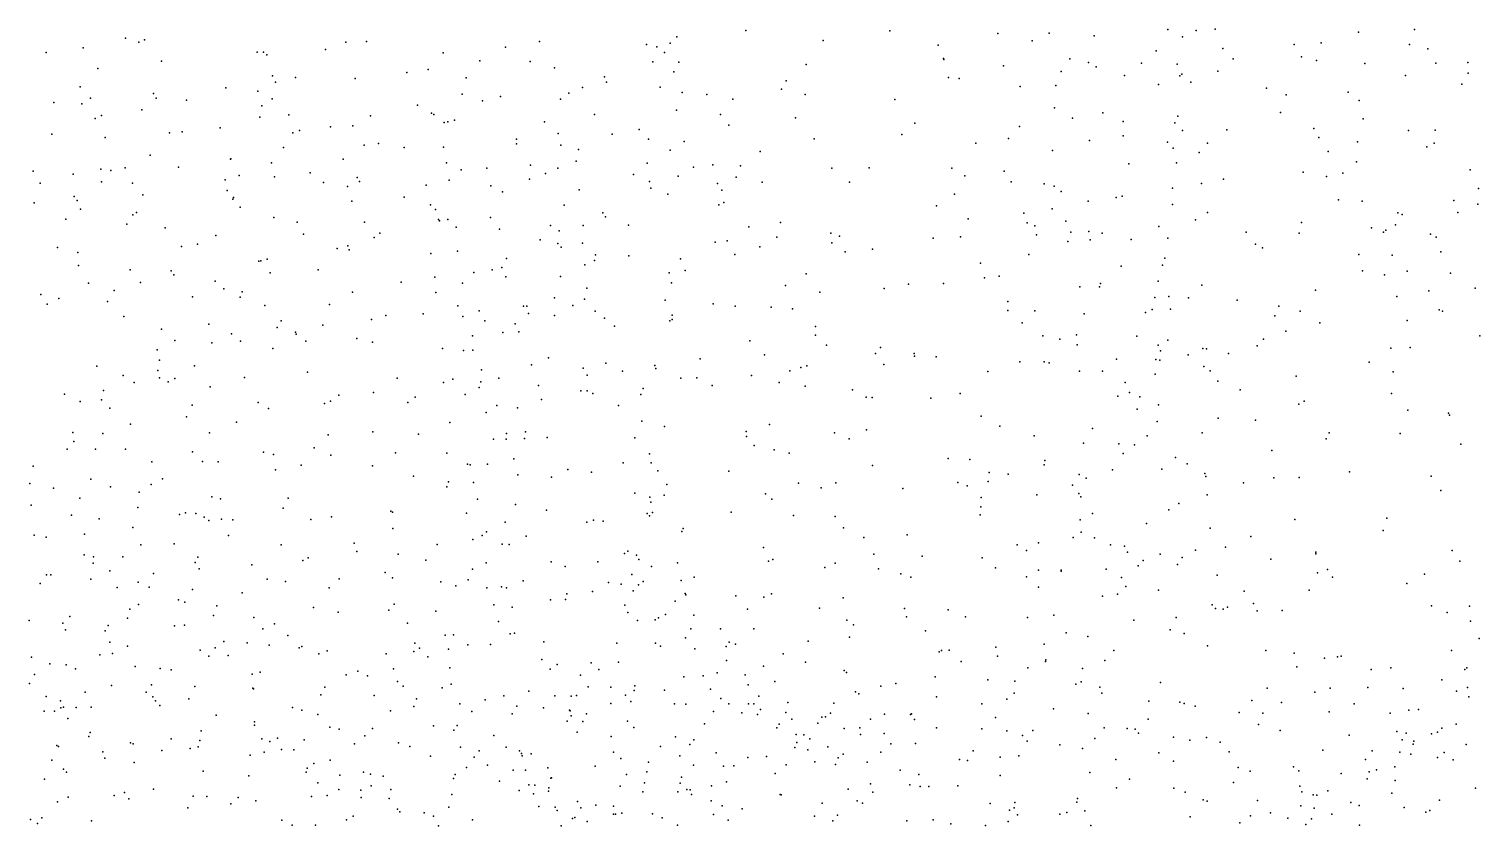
# Model space of a CAD drawing. Header units: metres. Extents: x -25 to 25, y -27.8 to 27.8.
# Drawn here: x -15.673 to -12.588, y 0.013 to 1.709 of the extents above; entities that cross this region are included whole.
import ezdxf

# ---------------------------------------------------------------- set-up
doc = ezdxf.new("R2010")
doc.units = ezdxf.units.M

msp = doc.modelspace()

# ---------------------------------------------------------------- linework, layer by layer
for p in [(-14.1492, 1.7052, -1.9466), (-13.8433, 1.7049, 6.257), (-13.6136, 1.6991, 16.8359), (-13.5045, 1.6999, -0.1629), (-13.252, 1.708, -2.5211), (-13.1916, 1.7056, 11.9944), (-13.1516, 1.7087, 0.4284), (-12.8463, 1.702, -3.4945), (-12.7272, 1.7078, 5.8416), (-15.5583, 1.6683, -0.9356), (-15.4683, 1.689, -7.071), (-15.4398, 1.6807, 1.6844), (-15.428, 1.6856, -1.1446), (-15, 1.6806, 14.5115), (-14.9554, 1.6824, -4.8532), (-14.6605, 1.6703, 1.1285), (-14.5878, 1.6821, -2.0316), (-14.3601, 1.676, -3.5076), (-14.3382, 1.6705, -2.3891), (-14.3103, 1.6788, -1.7649), (-14.2961, 1.6917, -2.7681), (-13.9851, 1.6844, -0.1728), (-13.7405, 1.6745, 10.5609), (-13.5407, 1.6837, -2.2553), (-13.4086, 1.6941, 10.4625), (-13.2205, 1.692, 15.2197), (-13.1348, 1.6669, -3.3334), (-12.9831, 1.6755, 7.2613), (-12.9259, 1.6793, 10.2105), (-12.7379, 1.6754, 10.0155), (-12.6994, 1.6665, -0.0792), (-15.6366, 1.6585, -7.2609), (-15.3915, 1.6404, -6.8737), (-15.1879, 1.6596, 10.4067), (-15.1749, 1.6597, 14.4368), (-15.1675, 1.6536, -6.3281), (-15.0427, 1.6653, 6.6443), (-14.7929, 1.6582, 10.4756), (-14.7147, 1.6412, -0.7008), (-14.6078, 1.6398, 14.4235), (-14.347, 1.639, 0.8046), (-14.322, 1.6584, -0.2911), (-14.2914, 1.6383, 14.3442), (-13.7288, 1.6462, 6.3771), (-13.7279, 1.6437, -0.0973), (-13.4605, 1.6449, 6.9799), (-13.4204, 1.6376, 16.5503), (-13.3079, 1.6357, 14.8112), (-13.2766, 1.6626, -3.0937), (-13.113, 1.6455, -0.1695), (-12.9679, 1.6495, 6.089), (-12.936, 1.6415, 11.5159), (-12.6822, 1.6359, -3.6102), (-12.6142, 1.6378, 15.6337), (-15.527, 1.6246, 7.236), (-15.1553, 1.6089, -6.1609), (-15.1067, 1.6057, 1.5183), (-14.87, 1.6165, -1.7891), (-14.8248, 1.6227, -4.4257), (-14.7439, 1.6048, 6.3975), (-14.5559, 1.6262, 10.5275), (-14.4499, 1.6069, -1.5942), (-14.3025, 1.6179, -3.2706), (-14.0212, 1.6335, 10.6269), (-13.7181, 1.6056, 14.4508), (-13.6013, 1.6307, 6.5795), (-13.4786, 1.6182, 6.1904), (-13.4046, 1.6281, 14.6871), (-13.3438, 1.6097, -2.8074), (-13.2324, 1.6336, 16.0838), (-13.2261, 1.6091, 15.758), (-13.2224, 1.6126, 15.4443), (-13.1456, 1.6191, 6.1595), (-12.8331, 1.635, 12.4245), (-12.7465, 1.6099, 0.398), (-12.6136, 1.6146, 12.5791), (-15.5648, 1.5858, 10.2657), (-15.2549, 1.5833, -6.4715), (-15.1866, 1.5765, -1.5256), (-15.1493, 1.5954, 5.8562), (-14.9795, 1.6033, -5.0089), (-14.4964, 1.5843, 5.9063), (-14.4452, 1.5958, -3.7947), (-14.3316, 1.5847, 10.61), (-14.2847, 1.5737, -2.9048), (-14.0732, 1.5805, 14.3537), (-14.0633, 1.5984, 0.4924), (-13.6957, 1.6035, -2.2873), (-13.5662, 1.5865, 16.7275), (-13.4901, 1.5884, 6.7833), (-13.2718, 1.5908, 16.2636), (-13.203, 1.5958, 10.4398), (-13.0422, 1.5826, 11.7963), (-12.8687, 1.5746, 7.3218), (-12.6266, 1.5917, 9.9473), (-15.6205, 1.5527, -1.0779), (-15.5608, 1.5497, -7.0439), (-15.5424, 1.5616, 16.997), (-15.4083, 1.5718, 7.0929), (-15.4026, 1.5616, -6.732), (-15.3387, 1.5572, 5.9782), (-15.1785, 1.5452, 17.1103), (-15.1564, 1.5605, -5.9878), (-14.8472, 1.5464, 1.4152), (-14.752, 1.5704, 17.1111), (-14.7093, 1.5557, -1.9311), (-14.6708, 1.5651, -0.54), (-14.5434, 1.5594, -0.3782), (-14.5257, 1.5723, -3.9395), (-14.232, 1.5697, 0.6259), (-14.1769, 1.5591, -0.1389), (-14.0227, 1.5696, -2.1895), (-13.8322, 1.5586, 0.3736), (-13.0006, 1.5685, 12.1155), (-12.8452, 1.5567, -0.067), (-15.5329, 1.5181, -1.2148), (-15.5192, 1.5244, 7.3765), (-15.4337, 1.5371, -1.3445), (-15.1827, 1.5214, 12.0797), (-15.1212, 1.526, 6.7813), (-14.9473, 1.5241, 10.4918), (-14.8174, 1.5295, 14.4734), (-14.8123, 1.5267, -4.6111), (-14.7688, 1.5146, -1.0336), (-14.4709, 1.527, 6.1699), (-14.2968, 1.5364, -2.5468), (-14.2031, 1.5265, -2.1456), (-14.0433, 1.5194, 17.0706), (-13.4931, 1.5408, -2.4483), (-13.4545, 1.5188, 10.5422), (-13.39, 1.5307, -2.6492), (-13.3471, 1.5121, -3.1753), (-13.2309, 1.5231, 15.9354), (-13.0125, 1.5308, -0.105), (-12.8366, 1.5173, 10.3192), (-15.6247, 1.4848, 6.221), (-15.3748, 1.4879, 12.0753), (-15.3477, 1.4902, 14.2639), (-15.2669, 1.4988, 11.9362), (-15.1123, 1.488, 1.648), (-15.098, 1.4926, 12.2173), (-15.0326, 1.5006, -5.2746), (-14.9848, 1.5026, 12.0095), (-14.7904, 1.51, 10.5279), (-14.783, 1.5115, -0.7839), (-14.5775, 1.5109, -2.01), (-14.5483, 1.4866, 14.4194), (-14.4335, 1.4847, -1.8742), (-14.3761, 1.4948, -2.0337), (-14.1851, 1.504, 0.4918), (-13.8176, 1.4845, 16.9359), (-13.7897, 1.5083, -0.0334), (-13.5671, 1.5013, 14.5659), (-13.3472, 1.4811, 6.1869), (-13.237, 1.5088, 15.076), (-13.2204, 1.4925, 15.2669), (-13.1267, 1.4939, 0.301), (-12.9415, 1.497, -3.6), (-12.7404, 1.493, 5.8762), (-12.6832, 1.4932, 10.1784), (-15.5115, 1.4776, -6.8049), (-15.1323, 1.4568, 14.4118), (-14.9608, 1.4618, 11.8272), (-14.9304, 1.4648, 12.1591), (-14.8754, 1.4564, -4.9398), (-14.7919, 1.4575, 5.667), (-14.637, 1.4743, 6.2596), (-14.6369, 1.4643, 1.2668), (-14.5425, 1.4617, 1.109), (-14.5052, 1.4522, 5.7094), (-14.3559, 1.4747, 14.3994), (-14.3102, 1.4508, -2.2654), (-14.2806, 1.4695, -3.4894), (-14.0041, 1.4753, 10.6609), (-13.6598, 1.4657, 0.2894), (-13.591, 1.4755, 6.3035), (-13.4969, 1.4505, -0.0456), (-13.4187, 1.4718, -2.9099), (-13.2525, 1.4678, 7.1804), (-13.2407, 1.4554, 16.0756), (-13.1675, 1.466, 6.1584), (-12.9311, 1.4777, 11.6809), (-12.8488, 1.4689, 11.5201), (-12.7009, 1.4577, -3.7331), (-12.6856, 1.4661, 0.0713), (-15.4154, 1.4406, -6.5377), (-15.2452, 1.4321, 5.8746), (-15.2439, 1.4324, 1.8095), (-15.158, 1.4241, 10.4585), (-15.0055, 1.432, -1.6555), (-14.7857, 1.424, -4.7715), (-14.6069, 1.4192, -1.4963), (-14.5097, 1.4273, -1.7472), (-14.3588, 1.423, -3.8217), (-14.2193, 1.4197, 10.684), (-14.1187, 1.4484, -0.0328), (-13.3346, 1.4217, 16.3969), (-13.2337, 1.424, 15.5943), (-13.185, 1.4461, -3.4789), (-12.9109, 1.4482, 12.1868), (-12.8504, 1.4264, 0.2521), (-15.6643, 1.4062, 12.033), (-15.5791, 1.4002, 10.2286), (-15.5204, 1.4105, 12.1555), (-15.4995, 1.4079, 2.1125), (-15.4687, 1.4137, 11.8278), (-15.3558, 1.4149, 1.9463), (-15.2263, 1.3969, -1.4602), (-15.1513, 1.3939, -5.644), (-15.0752, 1.4027, 11.6842), (-14.9755, 1.3928, 6.5529), (-14.7545, 1.4088, -1.1539), (-14.7002, 1.4129, 17.1056), (-14.6093, 1.3893, -4.2544), (-14.5748, 1.4014, -0.3191), (-14.549, 1.4124, 10.6712), (-14.388, 1.3991, 0.6381), (-14.2934, 1.3953, -2.4154), (-14.2602, 1.4147, 5.8673), (-14.17, 1.3937, 0.3085), (-14.1602, 1.4179, -2.2857), (-13.9664, 1.4126, 0.2475), (-13.887, 1.4131, -2.365), (-13.7114, 1.4124, 16.8465), (-13.6834, 1.3962, 14.5216), (-13.6002, 1.4065, -2.4967), (-13.1333, 1.389, 7.3279), (-12.9638, 1.4044, 10.4976), (-12.9148, 1.3947, 7.4085), (-12.8798, 1.4022, -0.0069), (-12.6088, 1.4089, -5.441), (-15.6496, 1.381, -6.882), (-15.5193, 1.3836, 6.1341), (-15.4536, 1.3806, 12.3269), (-15.2565, 1.3876, 12.3962), (-15.2522, 1.3655, 7.0948), (-15.0474, 1.3823, -5.3793), (-14.9958, 1.3737, 1.705), (-14.9708, 1.3841, 12.3576), (-14.8288, 1.3766, -0.8717), (-14.7801, 1.3873, 11.9088), (-14.6914, 1.375, -4.5224), (-14.6664, 1.3621, -1.9508), (-14.5033, 1.3664, -4.0913), (-14.354, 1.3841, 6.0663), (-14.351, 1.3699, -0.0741), (-14.2094, 1.3804, -3.2755), (-14.2003, 1.3657, -2.7407), (-14.1144, 1.3828, 17.0811), (-13.9287, 1.3826, 16.9944), (-13.5848, 1.3835, 10.6254), (-13.5151, 1.3792, 14.6588), (-13.4936, 1.3743, -2.773), (-13.4788, 1.3633, 6.4929), (-13.2417, 1.3701, 15.7724), (-13.18, 1.3797, 10.5781), (-12.5917, 1.3693, 10.1847), (-15.6626, 1.3388, 12.3393), (-15.5771, 1.3524, 2.2611), (-15.5712, 1.3442, 7.5685), (-15.431, 1.3557, -6.3639), (-15.2398, 1.3469, -5.9503), (-15.2388, 1.3506, 11.5973), (-15.2242, 1.33, 1.9509), (-14.9866, 1.3424, 17.1325), (-14.8755, 1.3507, 10.6397), (-14.8196, 1.335, 11.7035), (-14.5355, 1.3339, 5.581), (-14.3148, 1.3573, 0.3547), (-14.2065, 1.3347, -2.5586), (-14.1958, 1.3395, 14.4149), (-13.7441, 1.3325, 12.324), (-13.7058, 1.3571, 0.0852), (-13.4212, 1.3427, 6.1896), (-13.3616, 1.3502, -3.3144), (-13.3488, 1.3528, 14.8548), (-13.2418, 1.3355, 15.9708), (-12.8893, 1.3453, 11.8778), (-12.8384, 1.3426, 5.9251), (-12.6441, 1.3437, 11.3331), (-12.5926, 1.3358, -5.073), (-15.5951, 1.3042, -6.5704), (-15.5635, 1.3253, -1.2398), (-15.4528, 1.3137, 11.6068), (-15.4447, 1.3182, 14.2232), (-15.1531, 1.3076, 6.9178), (-15.1028, 1.2975, -5.5056), (-14.9599, 1.2977, -5.2794), (-14.809, 1.3248, 6.3576), (-14.8026, 1.3038, -0.6838), (-14.8003, 1.3004, 1.6714), (-14.7828, 1.3036, 5.5697), (-14.6921, 1.3078, 10.7679), (-14.453, 1.3175, 0.9598), (-14.4475, 1.3091, 0.5179), (-14.0753, 1.2974, -2.4365), (-13.6767, 1.3048, 12.4616), (-13.5582, 1.3172, -2.633), (-13.5511, 1.2966, 16.7074), (-13.498, 1.3259, -2.9928), (-13.4687, 1.3, 0.2343), (-13.1933, 1.3029, 6.1276), (-13.1679, 1.3187, -0.0802), (-12.9674, 1.2968, 0.1172), (-12.7631, 1.3175, 12.2862), (-12.7533, 1.3144, -5.3835), (-12.6356, 1.3185, -5.8234), (-15.4651, 1.2937, 7.4624), (-15.3841, 1.286, 2.2553), (-15.2761, 1.2695, 12.5391), (-15.0899, 1.2723, 6.7449), (-14.9397, 1.2651, 1.8389), (-14.9276, 1.2745, -1.5932), (-14.7648, 1.2872, -5.0475), (-14.6731, 1.2829, 12.2627), (-14.5643, 1.2905, 17.1082), (-14.5464, 1.2794, 6.1426), (-14.4948, 1.2909, 1.2406), (-14.3987, 1.2915, -3.9928), (-14.1425, 1.2882, 10.7119), (-14.0835, 1.2659, 12.0924), (-13.9684, 1.2747, 14.4565), (-13.9499, 1.2681, 11.9748), (-13.6928, 1.2664, -2.5472), (-13.5346, 1.2897, 6.2998), (-13.5312, 1.2706, 0.0877), (-13.4583, 1.2766, 12.0987), (-13.4197, 1.278, 6.6148), (-13.3916, 1.2746, 10.6444), (-13.2712, 1.2889, 15.0629), (-13.0852, 1.2767, 0.2192), (-12.9729, 1.2741, 6.0062), (-12.819, 1.2854, 7.5192), (-12.793, 1.2762, 11.6744), (-12.7881, 1.2809, -5.5601), (-12.7676, 1.2921, 10.4433), (-12.6937, 1.2721, 11.4737), (-12.6816, 1.2661, 7.5926), (-15.6129, 1.2437, 10.1122), (-15.3489, 1.2462, -6.0287), (-15.3148, 1.2509, -1.2818), (-15.0184, 1.2418, 5.6289), (-14.9955, 1.2477, 12.5327), (-14.9927, 1.239, 14.4318), (-14.7624, 1.2359, -1.1734), (-14.5864, 1.2603, 12.1189), (-14.5487, 1.2522, -4.3447), (-14.5416, 1.2444, -0.0715), (-14.4965, 1.2531, 0.0787), (-14.2147, 1.2556, 17.1055), (-14.1886, 1.258, 6.0056), (-14.1193, 1.2455, -2.8433), (-13.9665, 1.2541, 10.6993), (-13.9379, 1.2348, -2.5056), (-13.8798, 1.2402, 12.5274), (-13.751, 1.2636, 16.8907), (-13.4648, 1.2569, -3.2177), (-13.4168, 1.2604, 12.3626), (-13.33, 1.2606, 16.4073), (-13.2519, 1.2636, 16.159), (-13.0654, 1.2513, 7.3992), (-13.0503, 1.2432, -3.6757), (-12.6716, 1.2346, 5.6862), (-15.5698, 1.2331, 2.5094), (-15.5683, 1.2057, 14.1908), (-15.185, 1.2148, 2.2275), (-15.1801, 1.2154, 10.5016), (-15.167, 1.2194, -1.3315), (-14.8186, 1.2308, -0.9636), (-14.6578, 1.2204, -1.5404), (-14.4918, 1.2069, 5.4942), (-14.471, 1.216, 1.1031), (-14.4685, 1.228, 0.7067), (-14.3976, 1.2263, 17.1128), (-14.288, 1.2198, 5.6153), (-14.1725, 1.2293, 12.2363), (-13.6505, 1.2104, 12.6009), (-13.5475, 1.2287, 11.9295), (-13.3512, 1.204, -0.0425), (-13.263, 1.2063, 7.0807), (-13.2582, 1.221, 15.6934), (-12.8461, 1.2292, -5.2181), (-12.7748, 1.2279, 12.1032), (-15.4585, 1.1964, -6.136), (-15.3709, 1.1944, 2.5158), (-15.3656, 1.1855, 14.2512), (-15.2773, 1.1725, 5.8704), (-15.1606, 1.1902, 5.7215), (-15.0587, 1.1965, 10.6576), (-14.8103, 1.181, 14.4444), (-14.7278, 1.1905, 17.1057), (-14.6882, 1.1964, -1.3853), (-14.6682, 1.2017, -0.3536), (-14.6594, 1.1816, 11.6283), (-14.5433, 1.1819, -4.8038), (-14.312, 1.1901, 12.0461), (-14.2785, 1.1952, 10.8138), (-14.021, 1.1877, 11.8358), (-13.6419, 1.1797, 11.8098), (-13.6105, 1.1828, 10.6695), (-12.8378, 1.194, -5.7415), (-12.7915, 1.1857, -4.9979), (-12.7431, 1.1937, -5.9499), (-12.6506, 1.1893, 12.2738), (-15.6479, 1.1442, 7.6606), (-15.5469, 1.1678, 6.2489), (-15.4923, 1.1524, 11.4581), (-15.4366, 1.1694, -1.1872), (-15.2593, 1.1557, 7.1915), (-15.2202, 1.1495, -5.7511), (-14.9858, 1.149, -1.4134), (-14.8817, 1.1702, 1.9468), (-14.808, 1.1482, -0.731), (-14.7519, 1.1681, 10.9042), (-14.4876, 1.1575, 11.7983), (-14.3069, 1.1685, -3.8842), (-14.0648, 1.1634, 12.5268), (-13.992, 1.1492, -2.7028), (-13.8553, 1.157, 12.6552), (-13.8032, 1.1658, 10.6873), (-13.7291, 1.1674, 14.5905), (-13.4391, 1.1605, 16.5801), (-13.3972, 1.1599, -3.4004), (-13.3949, 1.1671, 0.1661), (-13.2723, 1.1723, 15.2198), (-13.1798, 1.164, 0.1456), (-12.9379, 1.1529, 5.9112), (-12.6972, 1.1518, 11.7033), (-12.5984, 1.1571, -3.9147), (-15.6347, 1.1235, 12.6156), (-15.6098, 1.1356, 2.6723), (-15.5066, 1.1291, 17.0579), (-15.3258, 1.1392, 10.3409), (-15.2245, 1.1385, 2.4532), (-15.1719, 1.1208, 7.0024), (-15.0341, 1.1226, -5.4782), (-14.7615, 1.1195, -0.5293), (-14.6217, 1.119, 0.137), (-14.6148, 1.1194, 5.4203), (-14.5563, 1.1369, 17.0974), (-14.5173, 1.1206, 10.9402), (-14.4923, 1.1337, -4.5656), (-14.3206, 1.1318, 11.8009), (-14.2183, 1.1242, -3.6771), (-14.1721, 1.1189, 5.6843), (-14.0954, 1.1172, -3.1846), (-14.0503, 1.1131, -2.9463), (-13.5919, 1.1288, 14.7031), (-13.2851, 1.1121, 6.8815), (-13.2798, 1.1378, 15.5554), (-13.2501, 1.1397, 15.899), (-13.2459, 1.1127, 16.1282), (-13.2079, 1.1368, 7.2941), (-13.1045, 1.132, -0.0011), (-13.0157, 1.1192, -5.0518), (-12.7652, 1.1395, 7.6211), (-12.6749, 1.1115, -6.1892), (-15.472, 1.0969, 7.4744), (-15.2912, 1.0805, 12.6853), (-15.1374, 1.088, -1.2515), (-14.9452, 1.0909, 10.8867), (-14.9145, 1.0989, 12.6094), (-14.8354, 1.1025, -1.5108), (-14.7506, 1.0971, 11.4709), (-14.716, 1.1093, -1.7135), (-14.7039, 1.0879, -5.1995), (-14.6397, 1.0812, -0.1636), (-14.6115, 1.1037, 12.4211), (-14.5563, 1.0994, -4.9803), (-14.4696, 1.1086, -4.2853), (-14.4497, 1.0934, 1.4616), (-14.3107, 1.0877, 5.4823), (-14.306, 1.0998, 12.4413), (-14.3056, 1.0909, 17.0997), (-13.5919, 1.1096, 16.7574), (-13.5619, 1.0837, -3.1338), (-13.5348, 1.1092, 12.678), (-13.4301, 1.1029, 6.5272), (-13.2996, 1.1055, 10.6858), (-13.0246, 1.0983, -5.3565), (-12.9707, 1.1086, 10.6362), (-12.9284, 1.0836, -5.8054), (-12.743, 1.0887, -4.7823), (-12.6677, 1.1083, 11.8724), (-15.3913, 1.0702, 2.6919), (-15.2427, 1.0603, 10.5011), (-15.1455, 1.0734, -5.6164), (-15.107, 1.064, 11.3264), (-15.1052, 1.0595, 5.587), (-15.0487, 1.0786, 17.1081), (-14.9763, 1.0504, 2.2271), (-14.7302, 1.0561, 6.2696), (-14.6656, 1.0628, 1.8315), (-14.6316, 1.0644, 0.4389), (-14.4285, 1.0765, 6.092), (-14.0008, 1.076, 12.6782), (-14.0007, 1.0575, 11.6791), (-13.5175, 1.0559, 10.6831), (-13.4458, 1.058, 11.7779), (-13.3176, 1.0556, 15.3169), (-13.0012, 1.0661, -4.7932), (-12.5882, 1.056, -6.3107), (-15.4009, 1.0265, -5.9745), (-15.3633, 1.0459, 7.3356), (-15.2846, 1.041, 11.3253), (-15.2234, 1.0447, 14.3655), (-15.1552, 1.0293, 2.5707), (-15.0845, 1.0446, 6.7257), (-14.9427, 1.0428, 6.4802), (-14.7942, 1.0293, -0.9316), (-14.7497, 1.0245, 1.9585), (-14.7293, 1.0258, 5.3531), (-14.1407, 1.0455, -3.481), (-13.978, 1.036, 10.7447), (-13.8733, 1.0183, 12.7725), (-13.8626, 1.0312, -2.7165), (-13.7913, 1.0181, 14.6285), (-13.4816, 1.0488, 14.8671), (-13.4447, 1.0369, 6.0624), (-13.2724, 1.0358, -3.5816), (-13.2677, 1.0242, 5.9942), (-13.2521, 1.0467, 7.0358), (-13.1772, 1.0291, -4.8815), (-13.1699, 1.0281, 12.0979), (-13.1227, 1.0185, -3.7135), (-13.0623, 1.035, 7.4906), (-13.0484, 1.0487, -5.5054), (-12.778, 1.0296, 10.5288), (-12.7368, 1.0313, -3.8696), (-15.5292, 0.9912, 6.3622), (-15.3958, 1.0043, 10.2315), (-15.3212, 0.9925, 17.0765), (-14.6051, 0.9941, 0.6016), (-14.5691, 1.0093, -5.1123), (-14.4952, 0.9873, 1.6685), (-14.4471, 0.9982, 5.3402), (-14.3429, 0.9928, -4.0784), (-14.2464, 1.0073, -3.8004), (-14.1092, 1.0157, 10.8286), (-14.0325, 0.9885, 14.5171), (-14.0194, 0.9925, -3.0954), (-13.8555, 0.9952, 6.0201), (-13.7907, 1.0129, 16.9039), (-13.7444, 1.0113, 10.6947), (-13.5666, 1.0006, 11.6758), (-13.5146, 1.0005, -3.299), (-13.5043, 0.9985, 6.3924), (-13.3611, 1.0062, 15.1749), (-13.2774, 1.0057, 15.8237), (-13.2688, 1.0044, 12.5667), (-13.2088, 1.0153, -5.1128), (-13.1752, 0.9905, 7.365), (-12.8238, 1.0001, -6.2145), (-15.4731, 0.9718, 10.0455), (-15.45, 0.9567, 12.746), (-15.3996, 0.9825, 6.0952), (-15.3957, 0.9667, 2.8243), (-15.3777, 0.9582, -1.0993), (-15.3634, 0.9654, 14.3051), (-15.2154, 0.9676, 7.0408), (-15.0809, 0.9789, 12.7309), (-14.8902, 0.9658, 14.4423), (-14.7918, 0.9566, -1.4354), (-14.7722, 0.9635, -5.346), (-14.7127, 0.9579, -0.0271), (-14.7112, 0.9837, 11.0945), (-14.6744, 0.9658, 17.047), (-14.4868, 0.9724, 14.4309), (-14.4114, 0.9807, 1.3406), (-14.3402, 0.9867, 11.6061), (-14.2873, 0.9657, 6.0692), (-14.2531, 0.9669, 14.4648), (-14.1369, 0.9718, 5.6139), (-14.0785, 0.9568, -3.2797), (-14.0553, 0.9813, 5.7447), (-13.6346, 0.9803, 6.2381), (-13.4396, 0.9811, 15.0028), (-13.3909, 0.9811, -3.4864), (-13.3426, 0.957, 15.536), (-13.2791, 0.9747, 11.8521), (-13.1617, 0.9816, 0.017), (-13.1456, 0.9599, 5.9053), (-12.979, 0.9705, -3.8074), (-12.7728, 0.9792, -4.6373), (-15.5982, 0.9319, 6.5305), (-15.5149, 0.9398, 11.3035), (-15.2882, 0.9478, -5.7997), (-15.0145, 0.9297, 6.6097), (-14.941, 0.9358, 5.3372), (-14.8523, 0.9257, 6.4071), (-14.7459, 0.9313, -0.4958), (-14.7165, 0.946, 0.3518), (-14.5902, 0.95, 5.2828), (-14.5001, 0.9392, 6.1404), (-14.4866, 0.9388, 11.0674), (-14.4742, 0.9333, 11.5099), (-14.3721, 0.9315, -4.2201), (-14.3677, 0.9437, 12.5615), (-14.2206, 0.95, 5.4449), (-14.0227, 0.9487, 6.0611), (-13.9227, 0.941, 16.9565), (-13.8934, 0.9256, 5.8666), (-13.6938, 0.933, 12.8295), (-13.358, 0.928, 6.6612), (-13.3336, 0.9357, 16.3914), (-13.3112, 0.9262, -4.908), (-13.0981, 0.941, -5.6322), (-12.776, 0.9331, 5.6558), (-15.5644, 0.9165, 9.6716), (-15.5194, 0.9197, -6.0716), (-15.5014, 0.9019, 9.8429), (-15.3261, 0.9088, 5.904), (-15.1864, 0.9144, 11.2375), (-15.1638, 0.9011, -5.6475), (-15.0453, 0.9123, 2.5433), (-15.0324, 0.9167, -5.5445), (-14.8678, 0.914, 17.0267), (-14.6783, 0.9077, 12.5886), (-14.6347, 0.9031, 11.3755), (-14.5839, 0.9205, 1.8203), (-14.4197, 0.908, 1.1779), (-13.8803, 0.9248, -2.8609), (-13.7561, 0.9235, 11.5803), (-13.3172, 0.8999, -5.0714), (-13.2714, 0.9094, 16.0709), (-12.9734, 0.9106, 10.6456), (-12.9619, 0.9171, -6.0913), (-12.7413, 0.898, 7.7369), (-15.4578, 0.8678, 6.3033), (-15.3382, 0.8838, 7.2171), (-15.2322, 0.8721, 14.4289), (-14.7782, 0.8713, -0.6414), (-14.7014, 0.8928, -1.1369), (-14.37, 0.8747, -4.4873), (-14.0986, 0.8675, 11.526), (-13.6488, 0.8853, 14.8036), (-13.2747, 0.8739, 6.8835), (-13.1452, 0.8806, -4.6131), (-13.0655, 0.8764, -5.8997), (-12.6548, 0.8918, -3.9058), (-12.6529, 0.8869, -4.6043), (-15.5802, 0.8506, 3.0339), (-15.516, 0.8485, -1.0574), (-15.2897, 0.8499, 17.0009), (-15.037, 0.8455, 11.201), (-14.9424, 0.8519, 2.4139), (-14.8451, 0.8469, 2.2168), (-14.6859, 0.8365, 0.4937), (-14.6591, 0.8362, 1.9576), (-14.6581, 0.8484, -1.2849), (-14.6198, 0.8376, 11.1419), (-14.6179, 0.8515, 6.246), (-14.5719, 0.8396, 16.9851), (-14.385, 0.8387, 5.2005), (-14.3224, 0.8628, 11.515), (-14.1484, 0.8525, -3.5884), (-14.148, 0.8421, 14.5462), (-13.9603, 0.85, 10.7868), (-13.9296, 0.8367, 6.1405), (-13.8925, 0.856, 14.6546), (-13.6092, 0.8637, 11.5917), (-13.5363, 0.8432, 16.6378), (-13.4119, 0.8588, 11.6851), (-13.2961, 0.8433, 0.0672), (-13.1787, 0.8498, 10.678), (-12.9151, 0.837, -6.2519), (-12.9088, 0.8496, -4.529), (-12.7582, 0.8485, -6.3925), (-15.5922, 0.8148, 12.7913), (-15.5779, 0.8312, 7.6053), (-15.532, 0.8149, 9.5014), (-15.4679, 0.8149, 7.3693), (-15.326, 0.8091, 10.4029), (-15.1748, 0.8085, 5.4943), (-15.1535, 0.8034, 10.8714), (-15.067, 0.8176, 2.6982), (-14.8944, 0.8074, 5.1818), (-14.7852, 0.8067, 12.6639), (-14.3542, 0.805, 6.1415), (-14.1316, 0.823, 6.1084), (-14.0889, 0.8132, 5.4174), (-14.0568, 0.8062, 16.9587), (-13.4312, 0.8275, 15.4769), (-13.3561, 0.8265, 10.6729), (-13.3472, 0.8059, 15.8103), (-13.323, 0.8239, -5.2458), (-13.031, 0.812, -3.7858), (-12.6287, 0.8258, 5.5179), (-15.6647, 0.7786, 6.726), (-15.4123, 0.788, 14.3743), (-15.3046, 0.7889, 2.9577), (-15.271, 0.7883, 10.651), (-15.0946, 0.7809, 11.0151), (-15.0318, 0.8018, 16.9643), (-14.9431, 0.7796, 14.459), (-14.7412, 0.7832, -0.908), (-14.7353, 0.7817, -0.3571), (-14.6982, 0.783, 5.1085), (-14.6426, 0.7943, -5.2718), (-14.5277, 0.7717, 5.101), (-14.4102, 0.7856, 11.0851), (-14.3508, 0.7856, 1.4487), (-13.8795, 0.7802, 5.6855), (-13.7188, 0.7949, 6.2739), (-13.6726, 0.7932, 5.8212), (-13.5148, 0.7818, -3.3476), (-13.5136, 0.7909, 5.834), (-13.2647, 0.7727, -5.4456), (-13.2356, 0.7975, 7.2155), (-13.2108, 0.7837, 12.6208), (-15.6716, 0.7418, 14.1377), (-15.5421, 0.7509, 14.2887), (-15.3897, 0.7518, 9.9289), (-15.1492, 0.771, 6.9116), (-14.8559, 0.7573, -1.3634), (-14.7812, 0.7456, -5.4009), (-14.728, 0.7437, 2.0948), (-14.6337, 0.7606, 12.6273), (-14.5627, 0.7557, 0.7018), (-14.4775, 0.766, 14.4453), (-14.3363, 0.7689, -4.7113), (-14.1853, 0.7684, -3.7142), (-14.0371, 0.7423, -3.2185), (-13.9576, 0.7432, 12.8578), (-13.6982, 0.7443, -3.0395), (-13.6337, 0.7459, 14.9849), (-13.6316, 0.7654, 12.8767), (-13.5914, 0.7619, 6.3874), (-13.4404, 0.761, -0.0877), (-13.4256, 0.7535, 0.1256), (-13.3698, 0.7712, -4.7038), (-13.173, 0.7628, 11.9022), (-13.1712, 0.7571, -5.702), (-13.0913, 0.7432, 7.6115), (-13.0263, 0.754, -6.1717), (-12.9729, 0.7546, 5.7017), (-12.8659, 0.7664, -3.8405), (-12.6917, 0.7572, 10.4066), (-15.621, 0.7316, -1.0092), (-15.5651, 0.7104, 9.3216), (-15.4999, 0.7349, 6.4534), (-15.4392, 0.7237, 16.9631), (-15.4137, 0.7394, 9.7244), (-15.2844, 0.7134, 5.6459), (-15.1222, 0.7107, -5.6142), (-14.7846, 0.7349, 0.2278), (-14.3852, 0.7214, -4.9326), (-14.3531, 0.713, 1.5919), (-14.3231, 0.7173, 5.0871), (-14.3172, 0.7396, -4.0642), (-14.1073, 0.72, -3.4218), (-13.9889, 0.7324, 14.6627), (-13.8152, 0.7314, 14.7815), (-13.6785, 0.7368, 10.661), (-13.6491, 0.7124, 11.5222), (-13.5305, 0.7179, 15.3175), (-13.4546, 0.7384, -4.9145), (-13.4409, 0.7205, 6.6232), (-13.4372, 0.7132, 15.7247), (-13.1683, 0.7179, -0.1728), (-12.6717, 0.7273, -3.8804), (-15.6685, 0.6956, 7.7829), (-15.4421, 0.691, -1.0566), (-15.3407, 0.6794, 10.2391), (-15.2659, 0.7094, 16.9232), (-15.1329, 0.6895, 11.1612), (-14.9041, 0.6828, 2.4921), (-14.9003, 0.6812, -5.4894), (-14.7195, 0.7089, 14.4499), (-14.6392, 0.6975, 0.565), (-14.5731, 0.6852, 11.276), (-14.3515, 0.7019, -4.2127), (-14.3474, 0.6805, 12.6798), (-14.1805, 0.6808, 6.1853), (-14.0938, 0.7088, 5.2345), (-13.6493, 0.6925, 16.6591), (-13.2497, 0.6857, -3.6331), (-13.2285, 0.6993, 7.5309), (-15.5828, 0.6742, 6.604), (-15.5244, 0.667, 3.2512), (-15.4529, 0.648, 14.4436), (-15.3532, 0.6756, 5.7982), (-15.3189, 0.6784, 11.1951), (-15.3008, 0.67, -5.7313), (-15.2908, 0.6633, 7.0734), (-15.2642, 0.6663, -1.1097), (-15.24, 0.6644, 12.8338), (-15.0738, 0.6652, 5.1366), (-15.0298, 0.6712, 2.8463), (-14.743, 0.6786, -0.7299), (-14.6609, 0.6597, -1.0495), (-14.4874, 0.6593, 1.8406), (-14.4728, 0.6637, -1.5696), (-14.4525, 0.6615, -1.7649), (-14.3589, 0.6778, -4.3967), (-14.354, 0.673, 1.1372), (-14.0476, 0.674, 10.8664), (-13.9593, 0.6719, 5.3646), (-13.6511, 0.6753, 5.6915), (-13.438, 0.6645, 16.368), (-13.4123, 0.6782, 12.8085), (-13.2976, 0.6566, 7.0197), (-12.9822, 0.6654, 10.5604), (-12.7865, 0.6683, 5.5706), (-15.6623, 0.6323, 9.187), (-15.6368, 0.6278, 3.3911), (-15.5556, 0.6341, 7.641), (-15.2489, 0.6311, 10.7091), (-14.8995, 0.6465, 16.82), (-14.7293, 0.6225, -0.5772), (-14.7101, 0.631, -0.1284), (-14.7008, 0.639, 16.8332), (-14.6163, 0.6298, 2.0033), (-14.2856, 0.6396, 1.4662), (-14.2823, 0.6458, -3.914), (-13.9413, 0.6477, 16.8192), (-13.8984, 0.6267, 10.7421), (-13.8062, 0.6327, -2.9337), (-13.453, 0.6272, -3.3923), (-13.4362, 0.6381, -4.766), (-13.4076, 0.6266, 16.0269), (-13.1618, 0.6467, -0.0093), (-13.0755, 0.6294, 5.6743), (-12.7939, 0.642, 7.8281), (-15.5559, 0.5899, -1.0265), (-15.4354, 0.6115, -5.8418), (-15.3649, 0.6138, 9.53), (-15.1374, 0.6115, 14.5886), (-14.982, 0.6153, 4.9691), (-14.9761, 0.597, 6.7336), (-14.8885, 0.5914, 4.8416), (-14.8056, 0.6119, 6.5305), (-14.6671, 0.6127, 6.4029), (-14.6522, 0.6122, 4.9018), (-14.4072, 0.5932, 16.8635), (-14.3998, 0.598, -1.8965), (-14.3814, 0.5896, 4.9517), (-14.1113, 0.6056, 14.65), (-13.8773, 0.5917, 14.8419), (-13.7745, 0.5873, 6.3677), (-13.5723, 0.6115, 16.5099), (-13.5525, 0.5993, -0.0693), (-13.5272, 0.6156, 15.6307), (-13.3736, 0.6112, 0.168), (-13.3439, 0.6083, -0.3022), (-13.3374, 0.5955, -5.3921), (-13.2681, 0.5913, 12.6846), (-13.1933, 0.6004, 7.7005), (-13.1293, 0.6063, 12.4936), (-12.9373, 0.5955, -4.4236), (-12.9372, 0.5922, -3.7909), (-12.6475, 0.5991, -6.5312), (-15.537, 0.5726, 12.8263), (-15.5365, 0.586, 11.209), (-15.5013, 0.5564, 9.281), (-15.4735, 0.586, 6.347), (-15.3199, 0.5738, 9.9291), (-15.3141, 0.585, 9.687), (-15.3118, 0.5604, 10.5118), (-15.1997, 0.5691, 3.1931), (-15.0913, 0.5782, 11.0269), (-15.0801, 0.5841, 16.7678), (-14.8294, 0.5788, 12.7109), (-14.7303, 0.5594, 0.2627), (-14.701, 0.5732, -1.7466), (-14.5633, 0.5753, 14.4848), (-14.5333, 0.5655, -2.0251), (-14.464, 0.5749, 0.7256), (-14.3769, 0.5805, 0.8644), (-14.35, 0.5651, 1.7155), (-14.2942, 0.5728, 6.2616), (-14.1013, 0.5766, -3.3313), (-14.0918, 0.5799, 11.4395), (-13.9814, 0.5632, 6.2918), (-13.9589, 0.5722, 12.8653), (-13.8674, 0.5607, 11.4519), (-13.6467, 0.5836, 12.8766), (-13.6184, 0.5626, -3.0737), (-13.5271, 0.5577, 5.6), (-13.479, 0.5555, -5.074), (-13.4785, 0.5578, 15.8734), (-13.3827, 0.5594, 10.5418), (-13.315, 0.5666, 5.6523), (-13.3046, 0.5779, 7.1944), (-13.2314, 0.5698, -5.6085), (-13.2214, 0.5846, 10.5568), (-13.033, 0.581, -6.2361), (-12.9125, 0.5587, 5.5833), (-12.631, 0.5769, 10.1692), (-15.6496, 0.5294, 3.5591), (-15.6359, 0.5474, 14.1879), (-15.6271, 0.5478, -6.0269), (-15.5418, 0.5382, 6.5089), (-15.4413, 0.5322, 6.1517), (-15.4086, 0.5502, 16.8676), (-15.1667, 0.5382, -5.605), (-15.1279, 0.5337, 4.884), (-15.0141, 0.5392, 12.792), (-14.9161, 0.5528, -1.3468), (-14.9004, 0.541, 2.6655), (-14.798, 0.5325, 2.3062), (-14.7397, 0.5369, 4.7643), (-14.6226, 0.5347, -5.2334), (-14.4415, 0.5313, 11.3786), (-14.4141, 0.5278, -4.9243), (-14.3914, 0.5481, -1.6509), (-14.3776, 0.526, -4.2123), (-14.3676, 0.5335, -4.5712), (-14.2866, 0.5353, 12.7314), (-14.2589, 0.5425, 1.3418), (-13.8194, 0.5496, 5.3581), (-13.7984, 0.5428, 12.8818), (-13.5524, 0.5433, 11.5669), (-13.3503, 0.5416, -3.4769), (-13.1467, 0.5467, -5.96), (-12.9339, 0.5515, -6.3582), (-12.9015, 0.5429, 10.424), (-12.7435, 0.5293, 7.9244), (-12.7059, 0.5489, 5.4864), (-15.4858, 0.5206, 7.3993), (-15.4176, 0.521, 7.2441), (-15.3557, 0.4941, 5.2397), (-15.326, 0.5163, 10.1259), (-15.2204, 0.5093, 16.7343), (-15.0348, 0.5201, 3.1051), (-14.7655, 0.5244, -1.5918), (-14.6997, 0.5198, 0.0412), (-14.6689, 0.5222, 2.1225), (-14.6578, 0.5199, 0.4002), (-14.5644, 0.4947, 4.802), (-14.5324, 0.4948, -5.1012), (-14.5296, 0.5073, 6.3871), (-14.4754, 0.5123, -1.2353), (-14.3885, 0.5134, -4.401), (-14.2785, 0.5081, 16.8115), (-14.2766, 0.5052, 1.0817), (-14.1702, 0.5031, -3.4801), (-14.1108, 0.5002, 10.882), (-14.0945, 0.5072, 16.7713), (-13.9421, 0.4986, 16.693), (-13.5266, 0.5214, 6.6424), (-13.3905, 0.5022, 6.9147), (-13.3587, 0.5063, -4.6336), (-13.3415, 0.5229, 7.3524), (-13.2717, 0.5151, -0.4568), (-13.0898, 0.5128, -4.4456), (-12.9517, 0.5149, 7.8594), (-15.4591, 0.4748, 5.7632), (-15.4403, 0.4842, 5.6081), (-15.3418, 0.4897, -5.6877), (-15.274, 0.4814, 7.0686), (-15.0681, 0.4784, 10.9004), (-15.0162, 0.4679, 14.6366), (-14.9085, 0.4721, -5.4532), (-14.8972, 0.4855, 2.9294), (-14.8084, 0.4705, 16.648), (-14.6853, 0.4835, -0.7006), (-14.6463, 0.4787, -0.1627), (-14.4062, 0.4832, 1.8483), (-14.4004, 0.4678, -4.7387), (-14.3199, 0.4629, -3.8956), (-14.2991, 0.4918, -1.9894), (-14.1459, 0.4742, 4.9689), (-13.9928, 0.4765, 14.8239), (-13.8117, 0.4758, -2.8603), (-13.7191, 0.4733, 15.3768), (-13.1575, 0.4838, 5.6016), (-13.1502, 0.476, 7.8427), (-13.134, 0.4742, 0.0329), (-13.1248, 0.4787, 12.1242), (-13.0694, 0.4863, -0.4424), (-13.0623, 0.4713, -3.6664), (-13.0085, 0.4716, -0.2674), (-12.6911, 0.4819, -3.7821), (-12.6581, 0.4676, 10.0139), (-12.6103, 0.4807, 8.0627), (-15.6733, 0.4505, 12.7925), (-15.6013, 0.4446, 7.8933), (-15.5866, 0.4586, 3.6881), (-15.505, 0.4395, 6.2585), (-15.4642, 0.4556, 5.942), (-15.3643, 0.4392, 3.751), (-15.3429, 0.4404, 5.0574), (-15.281, 0.4612, 3.5932), (-15.1951, 0.4566, 10.7135), (-15.176, 0.4327, -1.2096), (-15.1511, 0.4431, 6.9631), (-14.8687, 0.445, 14.5944), (-14.6752, 0.4481, -0.5497), (-14.3795, 0.4505, -4.0566), (-14.342, 0.4516, 14.6166), (-14.3346, 0.456, 0.7525), (-14.2658, 0.4328, -1.6595), (-14.2595, 0.462, 10.9516), (-14.2032, 0.433, 14.6919), (-14.1325, 0.4324, 12.7859), (-13.9344, 0.4513, 10.7187), (-13.9206, 0.4414, 14.9575), (-13.8074, 0.458, 15.1328), (-13.6819, 0.458, 10.5503), (-13.5501, 0.4568, 16.1606), (-13.4941, 0.4621, -3.2063), (-13.3244, 0.4508, 11.7748), (-13.2344, 0.4567, -0.6165), (-12.6083, 0.4491, -4.5415), (-15.5954, 0.4309, 14.4511), (-15.5114, 0.4285, 14.6571), (-15.5017, 0.4042, 7.6917), (-15.2591, 0.4059, 3.9159), (-15.2092, 0.4031, 9.6078), (-15.1233, 0.4183, 4.4837), (-14.8532, 0.4024, 11.0193), (-14.7883, 0.4192, 4.566), (-14.7705, 0.4196, 11.211), (-14.65, 0.4218, -0.3427), (-14.6412, 0.4237, -0.8497), (-14.5787, 0.4052, 16.6685), (-14.4235, 0.4023, 6.4383), (-14.3413, 0.4023, -1.262), (-14.2778, 0.4135, 4.877), (-14.1849, 0.4042, -2.1744), (-14.0169, 0.4063, 11.4684), (-13.9286, 0.4151, 6.4401), (-13.7674, 0.4284, 6.5232), (-13.4679, 0.4239, 7.5089), (-13.4219, 0.4166, 7.1825), (-13.2472, 0.4306, -4.5505), (-13.2175, 0.4228, 10.4056), (-12.5896, 0.4118, -6.5358), (-15.6682, 0.3727, 14.2492), (-15.5227, 0.3776, 11.2348), (-15.4955, 0.3804, 5.1644), (-15.4641, 0.3956, -5.7299), (-15.3097, 0.3876, 14.9071), (-15.2912, 0.3748, 10.184), (-15.2775, 0.3925, 11.2133), (-15.25, 0.3759, 9.3793), (-15.1626, 0.3977, 4.2861), (-15.0986, 0.392, 3.6223), (-15.0933, 0.395, 14.7641), (-15.0574, 0.3792, 4.0708), (-15.0391, 0.3862, -1.3548), (-14.914, 0.3798, 3.3148), (-14.855, 0.3843, 4.4125), (-14.8431, 0.3913, 6.7658), (-14.8256, 0.3731, 2.5695), (-14.7817, 0.3896, -1.7122), (-14.7406, 0.3984, -5.2813), (-14.6919, 0.3996, 14.5847), (-14.3307, 0.3957, 12.6624), (-14.2578, 0.3903, -2.3263), (-14.1913, 0.395, 1.3038), (-14.1712, 0.4, 11.4642), (-14.0697, 0.3798, -2.9521), (-13.7383, 0.3839, 16.403), (-13.7329, 0.3866, -0.0314), (-13.7169, 0.3875, 12.8364), (-13.6174, 0.3938, 16.0135), (-13.6143, 0.3745, -2.9378), (-13.5145, 0.4004, 10.4435), (-13.3666, 0.3866, 7.8685), (-13.1674, 0.3968, 12.3493), (-13.0434, 0.3864, -0.67), (-12.9834, 0.3807, 7.9764), (-12.8912, 0.3729, 10.2098), (-12.8835, 0.3745, 5.489), (-12.6487, 0.3868, 9.7536), (-15.6293, 0.3585, 3.8539), (-15.5941, 0.3561, 6.4975), (-15.5742, 0.3478, 5.431), (-15.4473, 0.3523, 14.969), (-15.3946, 0.3483, 12.8015), (-15.371, 0.3457, 9.1854), (-15.1819, 0.3404, -5.5353), (-14.9743, 0.3427, 3.9122), (-14.8984, 0.3479, 16.4688), (-14.7782, 0.3494, 12.6314), (-14.5828, 0.3673, 0.1196), (-14.5652, 0.3471, 11.0276), (-14.5505, 0.3567, -0.9617), (-14.4782, 0.3604, -2.2736), (-14.4616, 0.346, -4.4896), (-14.4197, 0.3621, 4.7674), (-14.19, 0.3652, 1.1271), (-14.1115, 0.3536, 6.4554), (-14.0222, 0.3621, 4.9637), (-13.9402, 0.344, 16.5276), (-13.9354, 0.3396, -2.7508), (-13.6912, 0.3634, 11.5578), (-13.5494, 0.3498, -0.2987), (-13.5122, 0.3631, 6.9101), (-13.5111, 0.3665, 7.7804), (-13.4331, 0.3484, 11.7135), (-13.386, 0.3655, -3.2644), (-12.9777, 0.3517, -0.0636), (-12.9187, 0.3701, -0.3801), (-12.8194, 0.346, -3.6765), (-12.7779, 0.3501, 10.0292), (-12.6202, 0.346, 8.2744), (-12.6164, 0.3499, 9.394), (-15.6724, 0.3164, 16.8807), (-15.662, 0.3353, -5.8949), (-15.4979, 0.3121, 7.8984), (-15.4128, 0.3139, 4.1477), (-15.3207, 0.3098, 4.5548), (-15.1988, 0.3364, 12.7937), (-14.9991, 0.3346, 10.8567), (-14.9538, 0.3324, 14.7194), (-14.8901, 0.3207, 4.12), (-14.8781, 0.3105, -5.3477), (-14.7758, 0.3151, 3.1396), (-14.501, 0.3339, 6.5546), (-14.4845, 0.3091, 0.2937), (-14.3855, 0.3112, 1.9651), (-14.2811, 0.3307, -3.5634), (-14.2396, 0.3329, 0.5876), (-14.2098, 0.3392, -1.4022), (-14.1507, 0.3348, -1.9658), (-14.1444, 0.3133, -1.6897), (-14.0877, 0.3209, 10.7773), (-13.8618, 0.3107, 12.8162), (-13.8299, 0.3167, 15.461), (-13.7463, 0.3304, 15.7424), (-13.6346, 0.3239, 7.5656), (-13.5772, 0.3212, 7.3972), (-13.4477, 0.315, 5.439), (-13.436, 0.3201, -4.912), (-13.2674, 0.3189, -3.3815), (-12.6693, 0.3242, 4.291), (-15.6369, 0.289, 5.6187), (-15.6067, 0.2795, 5.1036), (-15.5536, 0.2977, 12.7457), (-15.4239, 0.2979, 4.8001), (-15.4101, 0.2878, 16.6617), (-15.4041, 0.2798, 7.4213), (-15.3333, 0.2838, 15.1727), (-15.1976, 0.3063, 9.8471), (-15.1958, 0.3049, 16.4324), (-15.0528, 0.2921, 11.2442), (-15.044, 0.3084, -5.4478), (-14.9392, 0.2911, 6.9124), (-14.8494, 0.2838, 10.9106), (-14.7946, 0.3075, 14.685), (-14.7037, 0.2819, 10.9673), (-14.6637, 0.2905, -5.1232), (-14.6106, 0.3003, 12.5541), (-14.555, 0.2905, 2.1417), (-14.5208, 0.2896, -4.3527), (-14.5095, 0.2906, -4.1904), (-14.436, 0.3085, -4.0207), (-14.4051, 0.2913, -1.0756), (-14.3935, 0.278, -3.8614), (-14.3864, 0.3017, 14.7058), (-14.322, 0.302, 0.4517), (-14.2245, 0.3044, 16.6076), (-14.2021, 0.2846, -3.1761), (-14.1218, 0.2895, 0.7651), (-13.9158, 0.2985, 10.6189), (-13.909, 0.2943, 0.3959), (-13.7437, 0.2879, -2.7552), (-13.594, 0.2831, 10.3628), (-13.5786, 0.296, 11.652), (-13.3967, 0.3083, 12.6524), (-13.3922, 0.2959, 0.3543), (-13.292, 0.2787, 10.2478), (-13.0733, 0.28, 0.1192), (-13.0407, 0.3064, 10.2133), (-12.9391, 0.2979, -3.5867), (-12.9067, 0.3062, -0.6279), (-12.8269, 0.308, -4.5144), (-12.7512, 0.3057, 8.1897), (-12.6381, 0.2999, 4.4427), (-12.6148, 0.3079, 9.1243), (-12.6116, 0.2882, 8.4396), (-15.641, 0.2575, 5.8603), (-15.619, 0.2578, 4.0042), (-15.6058, 0.2644, 6.2426), (-15.6001, 0.2661, 6.0581), (-15.5728, 0.2654, 15.166), (-15.541, 0.266, 4.9568), (-15.3955, 0.2693, 4.3203), (-15.2757, 0.2493, 7.204), (-15.1128, 0.2653, 9.4287), (-15.0929, 0.2594, 9.6153), (-15.059, 0.2505, 14.94), (-14.9046, 0.258, -1.6592), (-14.8551, 0.2675, 11.2875), (-14.757, 0.2733, 2.8184), (-14.7317, 0.2566, 2.5068), (-14.6458, 0.252, 4.4657), (-14.6362, 0.2682, 6.7418), (-14.5794, 0.2644, -0.5961), (-14.5239, 0.2594, -4.6862), (-14.5224, 0.258, 11.4731), (-14.5203, 0.2475, 4.5897), (-14.4879, 0.2522, -2.393), (-14.4364, 0.2737, 10.9213), (-14.3011, 0.2733, 6.5668), (-14.2765, 0.2722, -3.3736), (-14.2177, 0.2568, 12.6477), (-14.1856, 0.2735, 4.8204), (-14.1576, 0.254, 1.7303), (-14.1433, 0.2733, -2.8313), (-14.1325, 0.2732, -2.6545), (-14.1245, 0.2507, 11.5429), (-14.1178, 0.2614, 1.5753), (-14.0639, 0.2549, 0.2619), (-14.0597, 0.2761, -2.1452), (-13.9691, 0.2531, 11.5461), (-13.9624, 0.2746, -2.5538), (-13.8542, 0.2515, 6.6721), (-13.7991, 0.2505, 15.9496), (-13.7972, 0.2522, 7.8329), (-13.6471, 0.2732, 6.8509), (-13.4953, 0.2626, -0.5474), (-13.421, 0.2528, -0.7843), (-13.2267, 0.2766, -0.9037), (-13.2171, 0.2738, -4.6045), (-13.1938, 0.2683, -5.4819), (-13.0999, 0.255, 5.4546), (-13.05, 0.2532, -5.9613), (-13.0099, 0.2762, -4.5129), (-12.9091, 0.2562, 10.0074), (-12.8555, 0.273, -6.3038), (-12.7792, 0.2533, 4.16), (-12.7397, 0.2596, -0.1752), (-12.7186, 0.2611, 9.5385), (-15.5909, 0.2422, -5.6887), (-15.1938, 0.2347, 11.2891), (-15.1937, 0.2275, 10.0732), (-15.0335, 0.2238, -1.5216), (-15.0137, 0.2192, 10.7032), (-14.9432, 0.2205, 16.2292), (-14.8134, 0.2262, 16.3451), (-14.7698, 0.2172, 4.157), (-14.763, 0.2269, 12.5373), (-14.5294, 0.2364, -0.3942), (-14.4956, 0.2358, 6.6841), (-14.4008, 0.2366, -0.0598), (-14.387, 0.2226, -2.5065), (-14.2368, 0.2305, 0.2439), (-14.083, 0.2221, 16.4294), (-14.0782, 0.2297, 1.1723), (-14.0512, 0.2403, -1.4774), (-13.9963, 0.2319, 0.0086), (-13.9878, 0.2446, -2.3214), (-13.9795, 0.2457, 0.6232), (-13.9401, 0.2207, 7.773), (-13.9068, 0.2224, 15.6013), (-13.8844, 0.2402, 4.9468), (-13.7903, 0.24, 7.4802), (-13.7438, 0.2219, -0.2322), (-13.6474, 0.2201, 0.5356), (-13.6182, 0.2442, 7.0603), (-13.5941, 0.216, 5.211), (-13.5391, 0.2165, -2.8492), (-13.3872, 0.2224, 11.8879), (-13.3385, 0.221, 12.4734), (-13.3213, 0.2194, 8.0736), (-13.2938, 0.2403, 12.0338), (-13.0591, 0.2292, -3.4488), (-13.0127, 0.2164, 8.1537), (-12.6696, 0.2213, 8.687), (-12.639, 0.2298, 4.6502), (-15.546, 0.2036, 16.6996), (-15.5435, 0.2121, 8.108), (-15.4572, 0.1904, 15.4691), (-15.4521, 0.1878, 8.9889), (-15.3712, 0.199, 11.3218), (-15.3098, 0.1953, 12.7073), (-15.3073, 0.2154, 15.3727), (-15.1783, 0.1986, 10.262), (-15.1611, 0.1929, 9.1348), (-15.1453, 0.2001, 7.0989), (-15.0885, 0.1963, 9.2811), (-14.9809, 0.1878, 7.0208), (-14.9595, 0.205, 12.6275), (-14.8874, 0.1905, -1.8776), (-14.6848, 0.2059, 3.3535), (-14.5079, 0.2128, -0.8157), (-14.4353, 0.2036, -0.2636), (-14.299, 0.2027, -2.6376), (-14.268, 0.1869, 6.694), (-14.2597, 0.1964, 16.4593), (-14.0419, 0.2078, 6.6611), (-14.0404, 0.191, 1.4589), (-14.0262, 0.207, -1.6791), (-14.0128, 0.1985, 4.8278), (-13.9051, 0.2081, 15.7591), (-13.855, 0.2101, 16.107), (-13.841, 0.1881, 6.8434), (-13.7882, 0.1891, 0.6274), (-13.5611, 0.2058, 12.6727), (-13.5511, 0.1934, -0.724), (-13.4818, 0.1863, 0.5069), (-13.4072, 0.1997, -2.9498), (-13.3144, 0.2108, -5.1262), (-13.2399, 0.2023, -5.2855), (-13.2052, 0.196, 10.1114), (-13.1695, 0.2019, 8.1266), (-13.1406, 0.1915, 0.2977), (-12.8666, 0.2063, 8.2723), (-12.7649, 0.214, 4.4113), (-12.7539, 0.1963, 8.4003), (-12.745, 0.2109, 9.3783), (-12.7304, 0.1873, -0.4778), (-12.7286, 0.1937, 5.1886), (-12.6913, 0.2091, 3.8206), (-12.6788, 0.2128, -4.6388), (-12.6176, 0.1869, -0.243), (-15.6142, 0.1845, 12.6461), (-15.6103, 0.1825, 15.3613), (-15.5162, 0.1708, 4.5384), (-15.5123, 0.1578, -1.2529), (-15.3909, 0.1741, 15.6817), (-15.3309, 0.178, 16.2922), (-15.3135, 0.1815, 7.9942), (-15.2029, 0.1639, 15.6307), (-15.1735, 0.1704, 15.8236), (-15.1365, 0.1759, 15.2145), (-15.1102, 0.1753, 10.5052), (-14.8639, 0.1824, 14.8586), (-14.82, 0.1619, -2.189), (-14.7557, 0.1813, 3.8415), (-14.7269, 0.1599, 11.4372), (-14.7165, 0.1729, 6.9232), (-14.6588, 0.1808, -4.9347), (-14.6306, 0.173, 2.9559), (-14.6265, 0.1676, -4.1704), (-14.6247, 0.1627, -4.409), (-14.6058, 0.1667, 3.2059), (-14.4302, 0.1707, 2.1567), (-14.4151, 0.157, -3.5519), (-14.3305, 0.1821, 4.6668), (-14.2893, 0.1626, -2.9673), (-14.212, 0.1689, 1.9437), (-14.1446, 0.1591, 15.052), (-14.1051, 0.1608, 7.9889), (-14.0447, 0.18, -1.2124), (-14.0175, 0.175, 7.4962), (-13.9745, 0.1817, 15.4269), (-13.9528, 0.1585, -2.132), (-13.9424, 0.1662, 8.0485), (-13.8624, 0.1702, 7.2565), (-13.6946, 0.155, 10.2677), (-13.6659, 0.1729, -2.6801), (-13.6082, 0.1594, 8.1111), (-13.5685, 0.1624, 11.7627), (-13.4335, 0.1779, -0.9686), (-13.3628, 0.1544, 5.3071), (-13.271, 0.1692, 0.4317), (-13.1218, 0.1712, -3.2932), (-12.9226, 0.1745, 0.1319), (-12.8315, 0.1551, -3.4388), (-12.8176, 0.1732, 3.9177), (-12.7583, 0.1703, -0.6593), (-12.7355, 0.1658, 0.0717), (-12.6786, 0.1591, 4.8386), (-12.6641, 0.1693, -3.4714), (-15.6248, 0.1531, 11.3783), (-15.6003, 0.1339, 8.8838), (-15.5937, 0.1276, 15.6538), (-15.45, 0.1484, 15.8328), (-15.3029, 0.1298, 8.2743), (-15.0842, 0.1277, 8.5758), (-15.0821, 0.1365, 8.249), (-15.0674, 0.1464, 9.8522), (-15.0327, 0.153, -5.306), (-14.9623, 0.1278, 9.4348), (-14.9472, 0.1239, 15.0703), (-14.7429, 0.138, 16.206), (-14.6987, 0.1428, -2.394), (-14.6439, 0.1322, -4.7489), (-14.6179, 0.1321, 3.4928), (-14.5703, 0.1368, 4.3943), (-14.4697, 0.1403, -3.7217), (-14.3596, 0.1285, -2.7698), (-14.3563, 0.1492, -3.2403), (-14.2603, 0.1427, 12.5359), (-14.1966, 0.1407, 6.8675), (-14.1746, 0.1416, -0.1678), (-14.087, 0.1249, 7.1453), (-14.0634, 0.1432, 8.1575), (-14.0023, 0.1498, 16.1092), (-13.9582, 0.1441, -1.8092), (-13.8914, 0.1492, 0.8141), (-13.8212, 0.1321, 8.1752), (-13.678, 0.1528, -0.4049), (-13.4176, 0.1273, 10.0039), (-13.2395, 0.1515, -4.801), (-13.1021, 0.1375, 9.8642), (-13.0765, 0.1296, -5.5437), (-12.9849, 0.139, 9.7564), (-12.9735, 0.1305, 5.3026), (-12.8834, 0.1247, 9.4689), (-12.8238, 0.1288, -1.0011), (-12.808, 0.1329, 9.2156), (-12.7695, 0.1388, 8.9397), (-12.6453, 0.154, 3.6174), (-15.6407, 0.1129, 4.6212), (-15.2062, 0.1202, -1.4766), (-15.0594, 0.1054, 15.4893), (-15.0124, 0.1215, 8.7974), (-14.9461, 0.0985, -2.0519), (-14.9201, 0.1191, 15.9519), (-14.7708, 0.1144, 8.5679), (-14.7675, 0.1227, 8.3298), (-14.673, 0.1084, 12.3896), (-14.6106, 0.101, -3.9355), (-14.598, 0.1003, 2.6358), (-14.5682, 0.0942, 8.4426), (-14.5638, 0.1152, 6.984), (-14.5626, 0.1157, -2.5477), (-14.4161, 0.0977, 4.5105), (-14.4027, 0.1226, 6.9769), (-14.3647, 0.1051, 8.1673), (-14.289, 0.1044, -0.9272), (-14.2861, 0.1172, 8.0116), (-14.2224, 0.0984, 7.5504), (-14.1903, 0.1072, 7.377), (-13.8842, 0.1031, 12.6435), (-13.8005, 0.1009, -1.1116), (-13.7814, 0.1226, 4.8796), (-13.7782, 0.0975, -1.4387), (-13.7604, 0.0976, -0.9347), (-13.6982, 0.0988, -2.5399), (-13.6085, 0.1206, 10.1206), (-13.3609, 0.0948, -1.1272), (-13.3331, 0.113, -2.8424), (-13.2393, 0.0941, 8.2552), (-13.1125, 0.1057, -1.1171), (-12.9713, 0.0979, 4), (-12.8282, 0.1133, 4.6418), (-12.7685, 0.1099, 5.0398), (-12.5977, 0.0939, 3.382), (-15.6126, 0.0644, 8.4351), (-15.59, 0.0743, 15.863), (-15.4925, 0.0785, 16.0969), (-15.4701, 0.0844, 16.2939), (-15.4613, 0.0708, 8.7615), (-15.4089, 0.0916, -5.3975), (-15.3243, 0.077, 8.4418), (-15.2955, 0.0759, 11.4229), (-15.2284, 0.0742, 7.4334), (-15.1907, 0.0669, 7.79), (-15.0726, 0.076, 11.4265), (-15.0391, 0.0785, -1.8105), (-15.0147, 0.0911, 15.334), (-14.9677, 0.0897, 15.7795), (-14.9668, 0.0737, -5.1707), (-14.9076, 0.0715, -2.3091), (-14.9041, 0.0912, 10.6494), (-14.7746, 0.0803, 16.0305), (-14.6311, 0.0887, 4.1187), (-14.6003, 0.0819, 8.2562), (-14.569, 0.0876, 14.9343), (-14.5074, 0.0653, 3.3717), (-14.3679, 0.0857, -0.5256), (-14.294, 0.0859, 7.7833), (-14.2746, 0.0906, 8.307), (-14.2677, 0.0902, 7.1631), (-14.2645, 0.0806, 16.1911), (-14.2228, 0.0665, 2.1177), (-14.0763, 0.0804, 15.4844), (-14.074, 0.0799, 15.6936), (-13.9867, 0.0619, 10.4211), (-13.9318, 0.0915, -1.0169), (-13.9128, 0.0667, -0.3444), (-13.9013, 0.0622, 1.4106), (-13.879, 0.0854, 0.9693), (-13.5771, 0.0633, 8.2482), (-13.4451, 0.0641, 12.1563), (-13.4439, 0.0716, 5.1353), (-13.2147, 0.0856, 5.2693), (-13.1767, 0.0687, 0.5382), (-13.1685, 0.066, -5.0482), (-13.0615, 0.0677, 9.6208), (-12.967, 0.0861, 0.316), (-12.9426, 0.0793, -5.8096), (-12.9351, 0.0788, -1.1461), (-12.9118, 0.0883, -5.9648), (-12.8626, 0.0633, 3.6394), (-12.7758, 0.0833, -6.1999), (-12.6743, 0.0683, -0.9411), (-15.6462, 0.031, 16.4827), (-15.3353, 0.0518, 8.6118), (-15.2443, 0.0603, -5.3059), (-14.9838, 0.0341, 7.1986), (-14.8895, 0.0492, 15.1942), (-14.8849, 0.0433, 9.2462), (-14.833, 0.0412, 9.4485), (-14.8133, 0.0341, 8.0417), (-14.7806, 0.0532, -4.3478), (-14.589, 0.0549, 8.5942), (-14.5549, 0.0533, 3.6849), (-14.5501, 0.0465, 8.0742), (-14.513, 0.0317, 10.6937), (-14.5001, 0.0522, 7.1098), (-14.468, 0.0574, 3.1365), (-14.4308, 0.0383, 2.4024), (-14.4306, 0.0553, 16.1599), (-14.4262, 0.0383, 7.8685), (-14.4127, 0.0403, 11.7822), (-14.3478, 0.0393, 10.6532), (-14.2182, 0.0377, 15.9536), (-14.1993, 0.0564, 15.217), (-14.1571, 0.0499, -0.3571), (-14.0029, 0.0341, 12.5355), (-13.9542, 0.0365, 8.3565), (-13.6295, 0.0609, 0.7362), (-13.5883, 0.0472, 9.9591), (-13.5787, 0.0519, 4.9033), (-13.5713, 0.0369, 12.4636), (-13.4815, 0.0383, -1.2252), (-13.467, 0.0421, 0.6926), (-13.4286, 0.0452, -2.6459), (-13.2043, 0.0326, -2.7483), (-13.0763, 0.0346, -4.8906), (-13.0333, 0.0413, 0.4721), (-12.9691, 0.0559, -4.7439), (-12.9407, 0.0515, 9.3362), (-12.903, 0.0383, -3.0791), (-12.8449, 0.0569, 4.8385), (-12.7494, 0.0528, 3.3395), (-12.7033, 0.0425, 0.3403), (-12.6949, 0.0462, -4.8182), (-15.6699, 0.0274, -5.4367), (-15.6551, 0.0183, -3.8045), (-15.5408, 0.0241, -1.4067), (-15.136, 0.0254, 12.5345), (-15.1137, 0.015, -5.1888), (-15.0639, 0.0151, -2.115), (-14.9983, 0.0261, 10.3159), (-14.8027, 0.0133, 9.6916), (-14.7303, 0.0264, 10.6533), (-14.5417, 0.0135, 12.1684), (-14.5175, 0.0294, 4.2569), (-14.4863, 0.023, 3.5356), (-14.3273, 0.0306, 8.4931), (-14.2947, 0.0154, 2.3077), (-14.1867, 0.026, 11.7828), (-13.9641, 0.0246, 1.8279), (-13.8069, 0.0241, -1.8561), (-13.7509, 0.0265, -1.6115), (-13.7136, 0.0178, 0.8806), (-13.6395, 0.0146, 4.7559), (-13.5911, 0.0231, 11.9608), (-13.4154, 0.0143, 9.761), (-13.099, 0.0199, 8.4691), (-12.9967, 0.0303, 4.6289), (-12.9588, 0.0162, -5.4559), (-12.9461, 0.0285, 5.0768), (-12.8442, 0.0151, 0.4635)]:
    msp.add_point(p)

doc.saveas('drawing.dxf')
